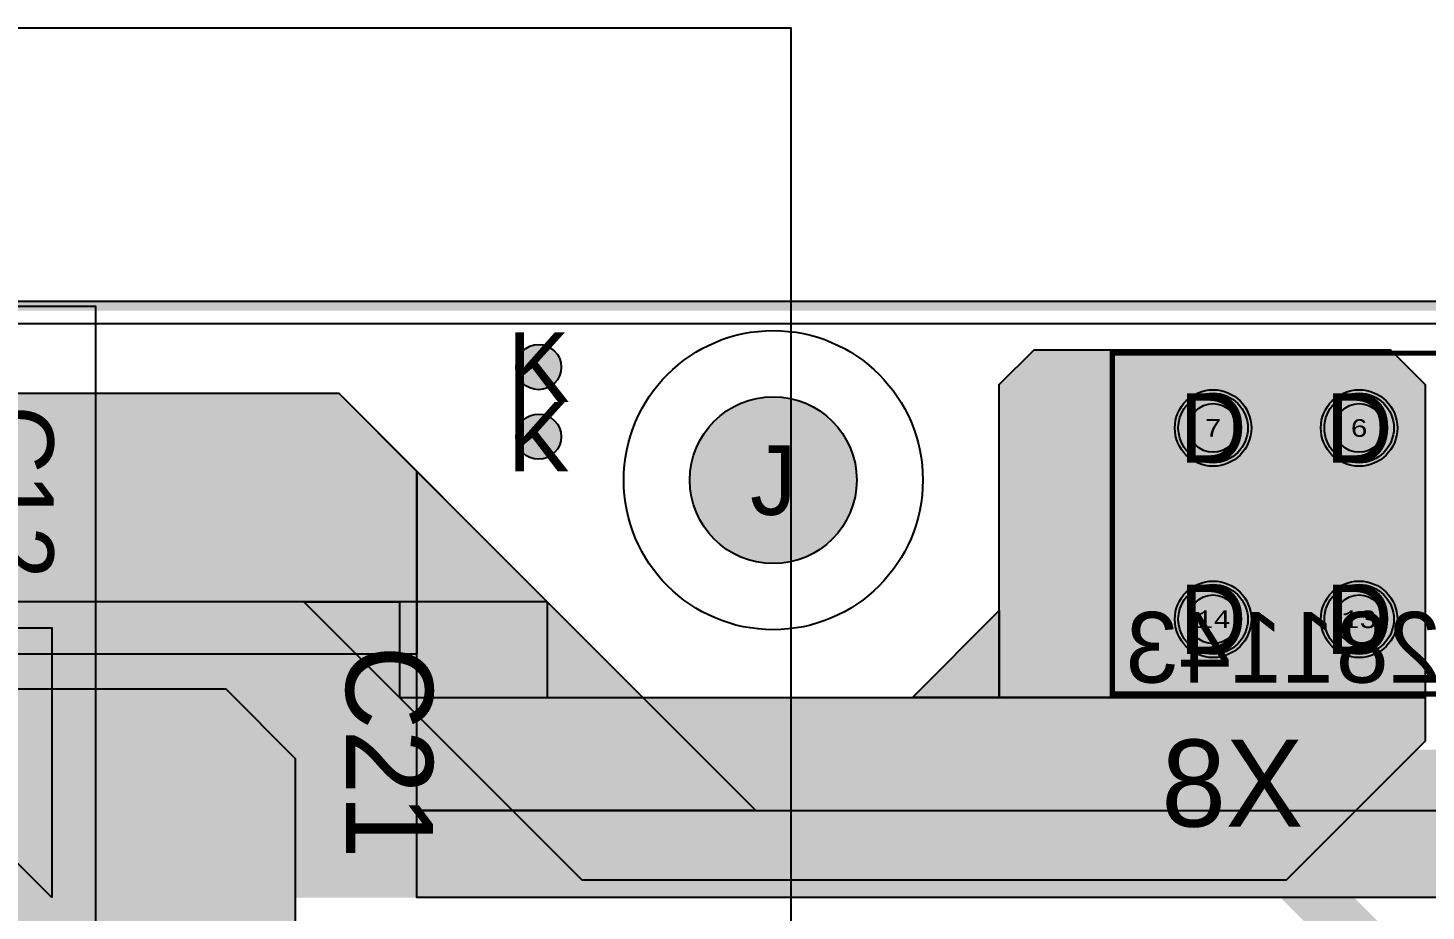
# Model space of a CAD drawing. Extents: x -2 to 260, y -54 to 137.
# Drawn here: x 183.56 to 223.78, y 102.61 to 128 of the extents above; entities that cross this region are included whole.
import ezdxf
from ezdxf.enums import TextEntityAlignment as Align

# ---------------------------------------------------------------- set-up
doc = ezdxf.new("R2010")
doc.units = 0
doc.header["$MEASUREMENT"] = 0
for name, color, linetype in [('ASSEMBLY_OUTLINES_BTM', 191, 'CONTINUOUS'), ('ASSEMBLY_OUTLINES_TOP', 102, 'CONTINUOUS'), ('ASSEMBLY_PART_NUMBERS_BTM', 191, 'CONTINUOUS'), ('BOARD_OUTLINE', 10, 'CONTINUOUS'), ('DRILL_DRAWING', 21, 'CONTINUOUS'), ('GENERATED_SILKSCREEN_BTM', 255, 'CONTINUOUS'), ('GENERATED_SILKSCREEN_TOP', 140, 'CONTINUOUS'), ('MANUFACTURING_OUTLINES', 10, 'CONTINUOUS'), ('MOUNTING_HOLE_PADS_LAYER14', 150, 'CONTINUOUS'), ('MOUNTING_HOLE_PADS_LAYER15', 230, 'CONTINUOUS'), ('MOUNTING_HOLES_LAYER_BOT17', 42, 'CONTINUOUS'), ('MOUNTING_HOLES_LAYER_TOP', 42, 'CONTINUOUS'), ('PART_HOLES_LAYER_BOTTOM', 30, 'CONTINUOUS'), ('PART_HOLES_LAYER_TOP', 30, 'CONTINUOUS'), ('PART_PADS_LAYER_BOTTOM', 230, 'CONTINUOUS'), ('PART_PADS_LAYER_TOP', 150, 'CONTINUOUS'), ('PIN_NUMBERS_BTM', 8, 'CONTINUOUS'), ('PIN_NUMBERS_TOP', 8, 'CONTINUOUS'), ('PLACEMENT_OUTLINES_BTM', 222, 'CONTINUOUS'), ('PLANE_DATA_LAYER_BOTTOM', 230, 'CONTINUOUS'), ('PLANE_DATA_LAYER_TOP', 150, 'CONTINUOUS'), ('PLANE_SHAPES_LAYER_BOTTOM', 230, 'CONTINUOUS'), ('PLANE_SHAPES_LAYER_TOP', 150, 'CONTINUOUS'), ('ROUTE_BORDER', 151, 'CONTINUOUS'), ('SILKSCREEN_OUTLINES_BTM', 211, 'CONTINUOUS'), ('SILKSCREEN_REF_DES_BTM', 211, 'CONTINUOUS'), ('SILKSCREEN_REF_DES_TOP', 150, 'CONTINUOUS'), ('SOLDERMASK_PADS_BTM', 102, 'CONTINUOUS'), ('SOLDERMASK_PADS_TOP', 102, 'CONTINUOUS'), ('TRACES_LAYER_BOTTOM', 230, 'CONTINUOUS'), ('TRACES_LAYER_TOP', 150, 'CONTINUOUS')]:
    doc.layers.add(name, color=color, linetype=linetype)
doc.styles.add('COURIER_NEW', font='COUR.TTF')
doc.styles.add('VERIBEST_GERBER_0', font='txt')

msp = doc.modelspace()

# ---------------------------------------------------------------- hatches: boundary and pattern name
at = {"layer": 'MOUNTING_HOLES_LAYER_BOT17'}
h = msp.add_hatch(color=256, dxfattribs=at)
edge = h.paths.add_edge_path()
edge.add_arc((198.25, 118.25), 0.65, 0, 360)
h = msp.add_hatch(color=256, dxfattribs=at)
edge = h.paths.add_edge_path()
edge.add_arc((205, 115), 2.4, 0, 360)
h = msp.add_hatch(color=256, dxfattribs=at)
edge = h.paths.add_edge_path()
edge.add_arc((198.25, 116.25), 0.65, 0, 360)
at = {"layer": 'MOUNTING_HOLES_LAYER_TOP'}
h = msp.add_hatch(color=256, dxfattribs=at)
edge = h.paths.add_edge_path()
edge.add_arc((198.25, 118.25), 0.65, 0, 360)
h = msp.add_hatch(color=256, dxfattribs=at)
edge = h.paths.add_edge_path()
edge.add_arc((205, 115), 2.4, 0, 360)
h = msp.add_hatch(color=256, dxfattribs=at)
edge = h.paths.add_edge_path()
edge.add_arc((198.25, 116.25), 0.65, 0, 360)
at = {"layer": 'PART_HOLES_LAYER_BOTTOM'}
h = msp.add_hatch(color=256, dxfattribs=at)
edge = h.paths.add_edge_path()
edge.add_arc((217.65, 116.5), 0.7, 0, 360)
h = msp.add_hatch(color=256, dxfattribs=at)
edge = h.paths.add_edge_path()
edge.add_arc((221.85, 116.5), 0.7, 0, 360)
h = msp.add_hatch(color=256, dxfattribs=at)
edge = h.paths.add_edge_path()
edge.add_arc((217.65, 111), 0.7, 0, 360)
h = msp.add_hatch(color=256, dxfattribs=at)
edge = h.paths.add_edge_path()
edge.add_arc((221.85, 111), 0.7, 0, 360)
at = {"layer": 'PART_HOLES_LAYER_TOP'}
h = msp.add_hatch(color=256, dxfattribs=at)
edge = h.paths.add_edge_path()
edge.add_arc((217.65, 116.5), 0.7, 0, 360)
h = msp.add_hatch(color=256, dxfattribs=at)
edge = h.paths.add_edge_path()
edge.add_arc((221.85, 116.5), 0.7, 0, 360)
h = msp.add_hatch(color=256, dxfattribs=at)
edge = h.paths.add_edge_path()
edge.add_arc((217.65, 111), 0.7, 0, 360)
h = msp.add_hatch(color=256, dxfattribs=at)
edge = h.paths.add_edge_path()
edge.add_arc((221.85, 111), 0.7, 0, 360)
at = {"layer": 'PLANE_DATA_LAYER_BOTTOM'}
h = msp.add_hatch(color=256, dxfattribs=at)
h.paths.add_polyline_path([(223.75, 117.718438), (223.749998, 107.53156), (223.749998, 107.531559, -0.198909956), (223.72768, 107.477678), (219.772322, 103.52232, -0.198913366), (219.71844, 103.500002), (199.53156, 103.500002, -0.198913366), (199.477678, 103.52232), (191.500002, 111.499998, 0.207684346), (191.499996, 111.5), (156.250004, 111.5, 0.207684346), (156.249998, 111.499998), (151.772321, 107.022318, -0.198913366), (151.718439, 107), (140.531562, 107, -0.198913366), (140.47768, 107.022318), (136.000002, 111.499998, 0.207684346), (135.999996, 111.5), (120.500004, 111.5, 0.207684346), (120.499998, 111.499998), (114.272321, 105.272318, -0.198913366), (114.218439, 105.25), (101.531562, 105.25, -0.198913366), (101.47768, 105.272318), (95.250002, 111.499998, 0.207684346), (95.249996, 111.5), (80.500004, 111.5, 0.207684346), (80.499998, 111.499998), (75.772321, 106.772318, -0.198913366), (75.718439, 106.75), (64.531562, 106.75, -0.198913366), (64.47768, 106.772318), (59.750002, 111.499998, 0.207684346), (59.749996, 111.5), (19.250004, 111.5, 0.207684346), (19.249998, 111.499998), (10.500002, 102.750002), (10.5, 102.749996), (10.5, 33.000004), (10.500003, 32.999999), (15.749998, 27.750002, 0.207684346), (15.750004, 27.75), (78.46844, 27.749998, -0.198913366), (78.522322, 27.72768), (82.72768, 23.522322, -0.198909956), (82.749998, 23.468441), (82.749998, 23.46844), (82.75, 12.5762, -0.414213562), (82.6738, 12.5), (79.5762, 12.5, -0.414213562), (79.5, 12.5762), (79.5, 17.499996), (79.499997, 17.500001), (76.000002, 20.999998, 0.207684346), (75.999996, 21), (10.53156, 21.000002, -0.198913366), (10.477678, 21.02232), (4.52232, 26.977678, -0.198909956), (4.500002, 27.031559), (4.500002, 103.718441, -0.198909956), (4.52232, 103.772322), (18.227678, 117.47768, -0.198913366), (18.28156, 117.499998), (59.71844, 117.499998, -0.198913366), (59.772322, 117.47768), (66.999998, 110.250002, 0.207684346), (67.000004, 110.25), (73.249996, 110.25, 0.207684346), (73.250002, 110.250002), (80.477678, 117.47768, -0.198913366), (80.53156, 117.499998), (95.46844, 117.499998, -0.198913366), (95.522322, 117.47768), (104.249998, 108.750002, 0.207684346), (104.250004, 108.75), (111.499996, 108.75, 0.207684346), (111.500002, 108.750002), (120.227678, 117.47768, -0.198913366), (120.28156, 117.499998), (135.71844, 117.499998, -0.198913366), (135.772322, 117.47768), (142.999998, 110.250002, 0.207684346), (143.000004, 110.25), (149.249996, 110.25, 0.207684346), (149.250002, 110.250002), (156.477678, 117.47768, -0.198913366), (156.53156, 117.499998), (192.46844, 117.499998, -0.198913366), (192.522322, 117.47768), (201.249998, 108.750002, 0.207684346), (201.250004, 108.75), (208.999996, 108.75, 0.207684346), (209.000002, 108.750002), (211.499998, 111.249998), (211.5, 111.250004), (211.500002, 117.71844), (211.500002, 117.718441, -0.198909956), (211.52232, 117.772322), (212.477678, 118.72768, -0.198913366), (212.53156, 118.749998), (222.71844, 118.749998, -0.198913366), (222.772322, 118.72768), (223.727682, 117.77232, -0.198909956), (223.75, 117.718439)], flags=0)
h.paths.add_polyline_path([(81.82, 12.84, 0.414213562), (82.52, 13.54), (82.52, 14.84, 0.414213562), (81.82, 15.54), (80.52, 15.54, 0.414213562), (79.82, 14.84), (79.82, 13.54, 0.414213562), (80.52, 12.84)], flags=0)
h.paths.add_polyline_path([(81.82, 16.65, 0.414213562), (82.52, 17.35), (82.52, 18.65, 0.414213562), (81.82, 19.35), (80.52, 19.35, 0.414213562), (79.82, 18.65), (79.82, 17.35, 0.414213562), (80.52, 16.65)], flags=0)
h.paths.add_polyline_path([(81.82, 20.46, 0.414213562), (82.52, 21.16), (82.52, 22.46, 0.414213562), (81.82, 23.16), (80.52, 23.16, 0.414213562), (79.82, 22.46), (79.82, 21.16, 0.414213562), (80.52, 20.46)], flags=0)
h.paths.add_polyline_path([(216.15, 111, -1), (219.15, 111, -1)], flags=0)
h.paths.add_polyline_path([(216.15, 116.5, -1), (219.15, 116.5, -1)], flags=0)
h.paths.add_polyline_path([(220.35, 111, -1), (223.35, 111, -1)], flags=0)
h.paths.add_polyline_path([(220.35, 116.5, -1), (223.35, 116.5, -1)], flags=0)
for points in [[(217.65, 116.5), (217.65, 118.0762)], [(221.85, 116.5), (220.735458, 117.614542)], [(221.85, 116.5), (222.964542, 117.614542)], [(217.65, 116.5), (216.0738, 116.5)], [(217.65, 116.5), (217.65, 114.9238)], [(217.65, 116.5), (219.2262, 116.5)], [(221.85, 116.5), (220.735458, 115.385458)], [(221.85, 116.5), (222.964542, 115.385458)], [(217.65, 111), (217.65, 112.5762)], [(221.85, 111), (220.735458, 112.114542)], [(221.85, 111), (222.964542, 112.114542)], [(217.65, 111), (216.0738, 111)], [(217.65, 111), (217.65, 109.4238)], [(217.65, 111), (219.2262, 111)], [(221.85, 111), (220.735458, 109.885458)], [(221.85, 111), (222.964542, 109.885458)]]:
    msp.add_hatch(color=256, dxfattribs=at).paths.add_polyline_path(points, is_closed=False, flags=0)
h = msp.add_hatch(color=256, dxfattribs=at)
h.paths.add_polyline_path([(191.25, 106.968438), (191.249998, 96.03156), (191.249998, 96.031559, -0.198909956), (191.22768, 95.977678), (190.022322, 94.77232, -0.198913366), (189.96844, 94.750002), (177.031562, 94.75, -0.198913366), (176.97768, 94.772318), (171.000002, 100.749998, 0.207684346), (170.999996, 100.75), (166.9262, 100.75, -0.414213562), (166.85, 100.8262), (166.85, 102, 0.414213562), (166.15, 102.7), (163.85, 102.7, 0.414213562), (163.15, 102), (163.15, 100.8262, -0.414213562), (163.0738, 100.75), (159.250004, 100.75, 0.207684346), (159.249998, 100.749998), (153.772321, 95.272318, -0.198913366), (153.718439, 95.25), (139.031562, 95.25, -0.198913366), (138.97768, 95.272318), (133.500002, 100.749998, 0.207684346), (133.499996, 100.75), (128.893236, 100.75, -0.414213562), (128.817036, 100.8262), (128.817036, 100.826201, -0.073248693), (128.820272, 100.848171, 0.073250446), (128.85, 101.05), (128.85, 102.25, 0.414213562), (128.15, 102.95), (127.916493, 102.95, -0.803254448), (127.884402, 103.095313, 4.528129598), (126.115598, 103.095313, -0.803254448), (126.083507, 102.95), (125.85, 102.95, 0.414213562), (125.15, 102.25), (125.15, 101.05, 0.073250446), (125.179728, 100.848171, -0.073248693), (125.182964, 100.826201), (125.182964, 100.8262, -0.414213562), (125.106764, 100.75), (121.750004, 100.75, 0.207684346), (121.749998, 100.749998), (115.772321, 94.772318, -0.198913366), (115.718439, 94.75), (99.781562, 94.75, -0.198913366), (99.72768, 94.772318), (93.750002, 100.749998, 0.207684346), (93.749996, 100.75), (90.9262, 100.75, -0.414213562), (90.85, 100.8262), (90.85, 102, 0.414213562), (90.15, 102.7), (87.85, 102.7, 0.414213562), (87.15, 102), (87.15, 100.8262, -0.414213562), (87.0738, 100.75), (83.500004, 100.75, 0.207684346), (83.499998, 100.749998), (77.522321, 94.772318, -0.198913366), (77.468439, 94.75), (61.031562, 94.75, -0.198913366), (60.97768, 94.772318), (55.000002, 100.749998, 0.207684346), (54.999996, 100.75), (52.893236, 100.75, -0.414213562), (52.817036, 100.8262), (52.817036, 100.826201, -0.073248693), (52.820272, 100.848171, 0.073250446), (52.85, 101.05), (52.85, 102.25, 0.414213562), (52.15, 102.95), (51.916493, 102.95, -0.803254448), (51.884402, 103.095313, 4.528129598), (50.115598, 103.095313, -0.803254448), (50.083507, 102.95), (49.85, 102.95, 0.414213562), (49.15, 102.25), (49.15, 101.05, 0.073250446), (49.179728, 100.848171, -0.073248693), (49.182964, 100.826201), (49.182964, 100.8262, -0.414213562), (49.106764, 100.75), (46.500004, 100.75, 0.207684346), (46.499998, 100.749998), (39.250002, 93.500002), (39.25, 93.499996), (39.250003, 86.190265), (39.250003, 86.190264, -0.535776083), (39.144366, 86.11998, 1.502987551), (39.144365, 75.88002, -0.535776083), (39.250002, 75.809736), (39.250002, 75.809735), (39.25, 69.000004), (39.250003, 68.999999), (46.999998, 61.250002, 0.207684346), (47.000004, 61.25), (49.0738, 61.25, -0.414213562), (49.15, 61.1738), (49.15, 60, 0.414213562), (49.85, 59.3), (52.15, 59.3, 0.414213562), (52.85, 60), (52.85, 61.173799, -0.414213562), (52.9262, 61.249999), (64.449099, 61.249998), (64.96844, 61.249998, -0.198913366), (65.022322, 61.22768), (79.22768, 47.022322, -0.198909956), (79.249998, 46.968441), (79.249998, 46.96844), (79.25, 32.8262, -0.414213562), (79.1738, 32.75), (16.78156, 32.750002, -0.198913366), (16.727678, 32.77232), (14.02232, 35.477678, -0.198909956), (14.000002, 35.531559), (14.000002, 100.71844, -0.198909956), (14.02232, 100.772321), (22.227678, 108.97768, -0.198913366), (22.28156, 108.999998), (58.71844, 108.999998, -0.198913366), (58.772322, 108.97768), (63.499998, 104.250002, 0.207684346), (63.500004, 104.25), (76.249996, 104.25, 0.207684346), (76.250002, 104.250002), (80.977679, 108.977682, -0.198913366), (81.031561, 109), (94.718438, 109, -0.198913366), (94.77232, 108.977682), (100.499998, 103.250002, 0.207684346), (100.500004, 103.25), (115.499996, 103.25, 0.207684346), (115.500002, 103.250002), (121.227679, 108.977682, -0.198913366), (121.281561, 109), (135.968438, 109, -0.198913366), (136.02232, 108.977682), (139.999998, 105.000002, 0.207684346), (140.000004, 105), (152.249996, 105, 0.207684346), (152.250002, 105.000002), (156.227679, 108.977682, -0.198913366), (156.281561, 109), (162.9, 109), (189.21844, 108.999998, -0.198913366), (189.272322, 108.97768), (191.227682, 107.02232, -0.198909956), (191.25, 106.968439)], flags=0)
h.paths.add_polyline_path([(30, 40, -1), (41, 40, -1)], flags=0)
h.paths.add_polyline_path([(48.9, 57, -1), (53.1, 57, -1)], flags=0)
h.paths.add_polyline_path([(64.449099, 48, -1), (75.550901, 48, -1)], flags=0)
h.paths.add_polyline_path([(86.9, 105, -1), (91.1, 105, -1)], flags=0)
h.paths.add_polyline_path([(162.9, 105, -1), (167.1, 105, -1)], flags=0)
at = {"layer": 'PLANE_DATA_LAYER_TOP'}
h = msp.add_hatch(color=256, dxfattribs=at)
h.paths.add_polyline_path([(236.500002, 105.531564, -0.198909956), (236.477684, 105.477683), (234.022322, 103.02232, -0.198913366), (233.96844, 103.000002), (184.281562, 103, -0.198913366), (184.22768, 103.022318), (177.250002, 109.999998, 0.207684346), (177.249996, 110), (161.750004, 110, 0.207684346), (161.749998, 109.999998), (156.272321, 104.522318, -0.198913366), (156.218439, 104.5), (136.531562, 104.5, -0.198913366), (136.47768, 104.522318), (131.000002, 109.999998, 0.207684346), (130.999996, 110), (124.000004, 110, 0.207684346), (123.999998, 109.999998), (118.522321, 104.522318, -0.198913366), (118.468439, 104.5), (98.781562, 104.5, -0.198913366), (98.72768, 104.522318), (93.250002, 109.999998, 0.207684346), (93.249996, 110), (86.000004, 110, 0.207684346), (85.999998, 109.999998), (80.522321, 104.522318, -0.198913366), (80.468439, 104.5), (60.781562, 104.5, -0.198913366), (60.72768, 104.522318), (54.250002, 110.999998, 0.207684346), (54.249996, 111), (28.000004, 111, 0.207684346), (27.999998, 110.999998), (19.000002, 102.000002), (19, 101.999996), (19, 43.500004), (19.000003, 43.499999), (27.749998, 34.750002, 0.207684346), (27.750004, 34.75), (81.96844, 34.749998, -0.198913366), (82.022322, 34.72768), (87.97768, 28.772322, -0.198909956), (87.999998, 28.718441), (87.999998, 28.71844), (88, 12.5762, -0.414213562), (87.9238, 12.5), (84.5762, 12.5, -0.414213562), (84.5, 12.5762), (84.5, 25.999996), (84.499997, 26.000001), (81.750002, 28.749998, 0.207684346), (81.749996, 28.75), (17.28156, 28.750002, -0.198913366), (17.227678, 28.77232), (11.27232, 34.727678, -0.198909956), (11.250002, 34.781559), (11.250002, 109.718441, -0.198909956), (11.27232, 109.772322), (18.977679, 117.477682, -0.198913366), (19.031561, 117.5), (60.46844, 117.499998, -0.198913366), (60.522322, 117.47768), (67.999998, 110.000002, 0.207684346), (68.000004, 110), (72.499996, 110, 0.207684346), (72.500002, 110.000002), (79.977678, 117.47768, -0.198913366), (80.03156, 117.499998), (96.21844, 117.499998, -0.198913366), (96.272322, 117.47768), (105.249998, 108.500002, 0.207684346), (105.250004, 108.5), (111.499996, 108.5, 0.207684346), (111.500002, 108.500002), (120.477678, 117.47768, -0.198913366), (120.53156, 117.499998), (135.71844, 117.499998, -0.198913366), (135.772322, 117.47768), (143.249998, 110.000002, 0.207684346), (143.250004, 110), (148.749996, 110, 0.207684346), (148.750002, 110.000002), (156.227678, 117.47768, -0.198913366), (156.28156, 117.499998), (192.46844, 117.499998, -0.198913366), (192.522322, 117.47768), (202.749998, 107.250002, 0.207684346), (202.750004, 107.25), (226.999996, 107.25, 0.207684346), (227.000002, 107.250002), (228.499998, 108.749998), (228.5, 108.750004), (228.500002, 117.71844), (228.500002, 117.718441, -0.198909956), (228.52232, 117.772322), (229.477678, 118.72768, -0.198913366), (229.53156, 118.749998), (235.46844, 118.749998, -0.198913366), (235.522322, 118.72768), (236.47768, 117.772322, -0.198909956), (236.499998, 117.718441), (236.499998, 117.71844), (236.500002, 105.531565)], flags=0)
h.paths.add_polyline_path([(84.9, 14.19, -1), (87.6, 14.19, -1)], flags=0)
h.paths.add_polyline_path([(84.9, 18, -1), (87.6, 18, -1)], flags=0)
h.paths.add_polyline_path([(84.9, 21.81, -1), (87.6, 21.81, -1)], flags=0)
h.paths.add_polyline_path([(228.75, 111, -1), (231.75, 111, -1)], flags=0)
h.paths.add_polyline_path([(228.75, 116.5, -1), (231.75, 116.5, -1)], flags=0)
h.paths.add_polyline_path([(232.95, 111, -1), (235.95, 111, -1)], flags=0)
h.paths.add_polyline_path([(232.95, 116.5, -1), (235.95, 116.5, -1)], flags=0)
at = {"layer": 'PLANE_SHAPES_LAYER_BOTTOM'}
for points in [[(223.75, 108.75), (211.5, 108.75), (211.5, 117.75), (212.5, 118.75), (222.75, 118.75), (223.75, 117.75)], [(198.5, 111.5), (151.75, 111.5), (151.75, 112.75), (156.5, 117.5), (192.5, 117.5)], [(194.25, 108.75), (191.5, 111.5), (194.25, 111.5)], [(201.25, 108.75), (198.5, 111.5), (198.5, 108.75)], [(209, 108.75), (211.5, 111.25), (211.5, 108.75)], [(191.25, 100.75), (14, 100.75), (22.25, 109), (58.75, 109), (59.75, 108), (59.75, 104.25), (81, 104.25), (81, 109), (94.75, 109), (94.75, 103.25), (121.25, 103.25), (121.25, 109), (136, 109), (136, 105), (156.25, 105), (156.25, 109), (189.25, 109), (191.25, 107)], [(223.75, 107.5), (219.75, 103.5), (199.5, 103.5), (194.25, 108.75), (223.75, 108.75)]]:
    msp.add_hatch(color=256, dxfattribs=at).paths.add_polyline_path(points, flags=0)
at = {"layer": 'PLANE_SHAPES_LAYER_TOP'}
for points in [[(194.75, 110), (151.75, 110), (151.75, 113), (156.25, 117.5), (192.5, 117.5), (194.75, 115.25)], [(194.75, 115.25), (204.5, 105.5), (194.75, 105.5)], [(184.25, 103), (176.5, 110.75), (184.25, 110.75)], [(236.5, 105.5), (234, 103), (194.75, 103), (194.75, 105.5)]]:
    msp.add_hatch(color=256, dxfattribs=at).paths.add_polyline_path(points, flags=0)

# ---------------------------------------------------------------- linework, layer by layer
at = {"layer": 'ASSEMBLY_OUTLINES_BTM'}
msp.add_lwpolyline([(214.75, 108.85), (214.75, 118.65), (245.75, 118.65), (245.75, 108.85)], close=True, dxfattribs=at)
at = {"layer": 'ASSEMBLY_OUTLINES_TOP'}
for points in [[(30.5, -7), (30.5, 128), (205.5, 128), (205.5, -7)], [(30.5, 42), (30.5, 120), (185.5, 120), (185.5, 42)]]:
    msp.add_lwpolyline(points, close=True, dxfattribs=at)
at = {"layer": 'BOARD_OUTLINE', "const_width": 0.25}
msp.add_lwpolyline([(0, 1.5), (0, 118.5, -0.414213562), (1.5, 120), (258.5, 120, -0.414213562), (260, 118.5), (260, 1.5, -0.414213562), (258.5, 0), (1.5, 0, -0.414213562)], format="xyb", close=True, dxfattribs=at)
at = {"layer": 'GENERATED_SILKSCREEN_BTM', "const_width": 0.15}
msp.add_lwpolyline([(214.75, 108.85), (214.75, 118.65), (245.75, 118.65), (245.75, 108.85)], close=True, dxfattribs=at)
at = {"layer": 'GENERATED_SILKSCREEN_BTM', "const_width": 0.25}
for points in [[(215.87375, 106.575), (215.95375, 106.335), (215.87375, 106.095), (215.87375, 106.0875), (215.87125, 106.0775), (215.87125, 105.305), (215.87125, 105.2975), (215.87375, 105.29), (215.87625, 105.28), (215.88625, 105.27), (216.13625, 105.0125), (216.14875, 105.0025), (216.16125, 105), (216.17125, 104.9975), (217.08875, 104.9975), (217.09625, 104.9975), (217.10375, 105), (217.11375, 105.0025), (217.12375, 105.0125), (217.37375, 105.27), (217.38625, 105.28), (217.38875, 105.29), (217.38875, 105.305), (217.38875, 106.0775), (217.38875, 106.0875), (217.38875, 106.0925), (217.38625, 106.095), (217.30625, 106.335), (217.38625, 106.575), (217.38875, 106.5775), (217.38875, 106.5925), (217.38875, 107.1925), (217.38875, 107.2025), (217.38625, 107.215), (217.37375, 107.2275), (217.12375, 107.485), (217.11375, 107.4925), (217.10375, 107.495), (217.09625, 107.4975), (217.08875, 107.4975), (216.17125, 107.4975), (216.16125, 107.495), (216.14875, 107.4925), (216.13625, 107.485), (215.88625, 107.2275), (215.87625, 107.2125), (215.87375, 107.2025), (215.87125, 107.1925), (215.87125, 106.5925), (215.87125, 106.5825), (215.87375, 106.5775), (215.87375, 106.575)], [(217.28875, 107.165), (217.28875, 106.5975), (217.22125, 106.3825), (216.04375, 106.3825), (215.97125, 106.5975), (215.97125, 107.165), (216.19375, 107.395), (217.06375, 107.395), (217.28875, 107.165)], [(218.21875, 105.02), (219.02125, 106.1575), (219.82375, 105.02), (219.83125, 105.01), (219.83875, 105.005), (219.84625, 105.0025), (219.85375, 105.0025), (219.87125, 105.0075), (219.88625, 105.015), (219.89875, 105.0275), (219.90875, 105.0425), (219.91125, 105.0625), (219.90375, 105.08), (219.08625, 106.2475), (219.90375, 107.415), (219.91125, 107.4325), (219.91125, 107.45), (219.90125, 107.4675), (219.88875, 107.48), (219.87125, 107.4875), (219.85375, 107.4925), (219.83875, 107.49), (219.82375, 107.4775), (219.02125, 106.3375), (218.21875, 107.4775), (218.20625, 107.49), (218.19125, 107.4925), (218.17375, 107.4875), (218.15625, 107.48), (218.14125, 107.4675), (218.13375, 107.45), (218.13125, 107.4325), (218.13625, 107.415), (218.96125, 106.2475), (218.13625, 105.08), (218.13125, 105.06), (218.13375, 105.0425), (218.14125, 105.025), (218.15625, 105.0125), (218.17375, 105.0025), (218.18875, 105), (218.20625, 105.005), (218.21875, 105.02)], [(217.28875, 106.0675), (217.28875, 105.3275), (217.06375, 105.1), (216.19375, 105.1), (215.97125, 105.3275), (215.97125, 106.0675), (216.04375, 106.2825), (217.22125, 106.2825), (217.28875, 106.0675)]]:
    msp.add_lwpolyline(points, dxfattribs=at)
at = {"layer": 'GENERATED_SILKSCREEN_TOP'}
for points, const_width in [([(182.595152, 116.87568), (183.989104, 116.87568), (183.999264, 116.873648), (184.007392, 116.869584), (184.013488, 116.86552), (184.01552, 116.863488), (184.021616, 116.857392), (184.3, 116.516016), (184.302032, 116.50992), (184.304064, 116.503824), (184.306096, 116.501792), (184.308128, 116.493664), (184.308128, 115.80888), (184.306096, 115.79872), (184.304064, 115.794656), (184.302032, 115.78856), (184.3, 115.782464), (184.021616, 115.439056), (184.011456, 115.430928), (183.9952, 115.426864), (183.98504, 115.428896), (183.97488, 115.43296), (183.96472, 115.439056), (183.956592, 115.449216), (183.950496, 115.459376), (183.948464, 115.469536), (183.948464, 115.479696), (183.95456, 115.487824), (184.224816, 115.823104), (184.224816, 116.47944), (183.968784, 116.792368), (182.615472, 116.792368)], 0.254), ([(182.35944, 114.232048), (184.267488, 114.232048), (184.281712, 114.23408), (184.291872, 114.240176), (184.297968, 114.250336), (184.3, 114.26456), (184.302032, 114.27472), (184.302032, 114.28488), (184.297968, 114.293008), (184.28984, 114.301136), (183.733072, 114.697376), (183.718848, 114.703472), (183.706656, 114.703472), (183.692432, 114.697376), (183.682272, 114.687216), (183.674144, 114.675024), (183.67008, 114.6608), (183.674144, 114.646576), (183.684304, 114.636416), (184.139472, 114.311296), (182.35944, 114.311296)], 0.254), ([(184.3, 112.015136), (184.021616, 111.67376), (184.011456, 111.667664), (184.003328, 111.665632), (183.997232, 111.661568), (183.989104, 111.659536), (183.71072, 111.659536), (183.704624, 111.661568), (183.6904, 111.665632), (183.68024, 111.667664), (183.676176, 111.67376), (182.576864, 113.027072)], 0.254), ([(182.629696, 113.092096), (183.73104, 111.740816), (183.968784, 111.740816), (184.224816, 112.057808), (184.224816, 112.714144), (183.95456, 113.04536), (183.950496, 113.059584), (183.952528, 113.071776), (183.958624, 113.086), (183.970816, 113.094128), (183.98504, 113.102256), (183.999264, 113.104288), (184.011456, 113.102256), (184.021616, 113.092096), (184.3, 112.75072), (184.302032, 112.742592), (184.304064, 112.736496), (184.306096, 112.734464), (184.308128, 112.726336), (184.308128, 112.041552), (184.306096, 112.033424), (184.306096, 112.031392), (184.304064, 112.02936), (184.302032, 112.023264), (184.3, 112.015136)], 0.254), ([(192.73, 109.47), (193.0725, 109.89), (193.08, 109.9025), (193.09, 109.905), (193.1, 109.91), (193.1125, 109.9125), (194.8275, 109.9125), (194.84, 109.91), (194.85, 109.905), (194.8575, 109.9), (194.86, 109.8975), (194.8675, 109.89), (195.21, 109.47), (195.2125, 109.4625), (195.215, 109.455), (195.2175, 109.4525), (195.22, 109.4425), (195.22, 108.6), (195.2175, 108.5875), (195.215, 108.5825), (195.2125, 108.575), (195.21, 108.5675), (194.8675, 108.145), (194.855, 108.135), (194.835, 108.13), (194.8225, 108.1325), (194.81, 108.1375), (194.7975, 108.145), (194.7875, 108.1575), (194.78, 108.17), (194.7775, 108.1825), (194.7775, 108.195), (194.785, 108.205), (195.1175, 108.6175), (195.1175, 109.425), (194.8025, 109.81), (193.1375, 109.81), (192.8225, 109.425), (192.8225, 108.6175), (193.155, 108.205), (193.1625, 108.195), (193.1625, 108.1825), (193.16, 108.17), (193.1525, 108.1575), (193.1425, 108.145), (193.13, 108.1375), (193.1175, 108.1325), (193.1, 108.13), (193.085, 108.135), (193.0725, 108.145), (192.73, 108.5675), (192.725, 108.5775), (192.7225, 108.58), (192.7225, 108.5875), (192.7225, 108.59), (192.72, 108.5925), (192.72, 108.6), (192.72, 109.4425), (192.7225, 109.4525), (192.725, 109.4625), (192.73, 109.47)], 0.25), ([(195.21, 106.2075), (194.8675, 105.7875), (194.855, 105.78), (194.845, 105.7775), (194.8375, 105.7725), (194.8275, 105.77), (194.485, 105.77), (194.4775, 105.7725), (194.46, 105.7775), (194.4475, 105.78), (194.4425, 105.7875), (193.09, 107.4525), (192.8225, 107.4525), (192.8225, 105.82), (192.8175, 105.8025), (192.8075, 105.7875), (192.79, 105.78), (192.77, 105.7775), (192.7525, 105.78), (192.735, 105.7875), (192.725, 105.8025), (192.72, 105.82), (192.72, 107.505), (192.725, 107.525), (192.7375, 107.5375), (192.7525, 107.55), (192.77, 107.555), (193.1125, 107.555), (193.12, 107.5525), (193.1375, 107.5475), (193.145, 107.5425), (193.15, 107.5375), (193.155, 107.5325), (194.51, 105.87), (194.8025, 105.87), (195.1175, 106.26), (195.1175, 107.0675), (194.785, 107.475), (194.78, 107.4925), (194.7825, 107.5075), (194.79, 107.525), (194.805, 107.535), (194.8225, 107.545), (194.84, 107.5475), (194.855, 107.545), (194.8675, 107.5325), (195.21, 107.1125), (195.2125, 107.1025), (195.215, 107.095), (195.2175, 107.0925), (195.22, 107.0825), (195.22, 106.24), (195.2175, 106.23), (195.2175, 106.2275), (195.215, 106.225), (195.2125, 106.2175), (195.21, 106.2075)], 0.25), ([(192.8225, 104.8325), (192.82, 104.8525), (192.8075, 104.8625), (192.79, 104.87), (192.77, 104.8725), (192.7525, 104.87), (192.735, 104.8625), (192.7225, 104.8525), (192.72, 104.8325), (192.72, 103.8575), (192.7225, 103.84), (192.735, 103.825), (192.7525, 103.8175), (192.77, 103.815), (192.79, 103.8175), (192.8075, 103.825), (192.82, 103.84), (192.8225, 103.8575), (192.8225, 104.2975), (195.17, 104.2975), (195.1875, 104.3), (195.2, 104.3075), (195.2075, 104.32), (195.21, 104.3375), (195.2125, 104.35), (195.2125, 104.3625), (195.2075, 104.3725), (195.1975, 104.3825), (194.5125, 104.87), (194.495, 104.8775), (194.48, 104.8775), (194.4625, 104.87), (194.45, 104.8575), (194.44, 104.8425), (194.435, 104.825), (194.44, 104.8075), (194.4525, 104.795), (195.0125, 104.395), (192.8225, 104.395), (192.8225, 104.8325)], 0.25)]:
    msp.add_lwpolyline(points, dxfattribs=dict(at, const_width=const_width))
at = {"layer": 'MANUFACTURING_OUTLINES'}
msp.add_lwpolyline([(260.150405, 1.5, -0.414213562), (258.5, -0.150405), (1.5, -0.150405, -0.414213562), (-0.150405, 1.5), (-0.150405, 118.5, -0.414213562), (1.5, 120.150405), (258.5, 120.150405, -0.414213562), (260.150405, 118.5)], format="xyb", close=True, dxfattribs=at)
at = {"layer": 'MOUNTING_HOLE_PADS_LAYER14'}
msp.add_circle((205, 115), 4.3, dxfattribs=at)
at = {"layer": 'MOUNTING_HOLE_PADS_LAYER15'}
msp.add_circle((205, 115), 4.3, dxfattribs=at)
at = {"layer": 'MOUNTING_HOLES_LAYER_BOT17'}
for centre, radius in [((198.25, 118.25), 0.65), ((205, 115), 2.4), ((198.25, 116.25), 0.65)]:
    msp.add_circle(centre, radius, dxfattribs=at)
at = {"layer": 'MOUNTING_HOLES_LAYER_TOP'}
for centre, radius in [((198.25, 118.25), 0.65), ((205, 115), 2.4), ((198.25, 116.25), 0.65)]:
    msp.add_circle(centre, radius, dxfattribs=at)
at = {"layer": 'PART_HOLES_LAYER_BOTTOM'}
for centre in [(217.65, 116.5), (221.85, 116.5), (217.65, 111), (221.85, 111)]:
    msp.add_circle(centre, 0.7, dxfattribs=at)
at = {"layer": 'PART_HOLES_LAYER_TOP'}
for centre in [(217.65, 116.5), (221.85, 116.5), (217.65, 111), (221.85, 111)]:
    msp.add_circle(centre, 0.7, dxfattribs=at)
at = {"layer": 'PART_PADS_LAYER_BOTTOM'}
for centre in [(217.65, 116.5), (221.85, 116.5), (217.65, 111), (221.85, 111)]:
    msp.add_circle(centre, 1, dxfattribs=at)
at = {"layer": 'PART_PADS_LAYER_TOP'}
for centre in [(217.65, 116.5), (221.85, 116.5), (217.65, 111), (221.85, 111)]:
    msp.add_circle(centre, 1, dxfattribs=at)
at = {"layer": 'PLACEMENT_OUTLINES_BTM'}
msp.add_lwpolyline([(214.75, 108.85), (214.75, 118.65), (245.75, 118.65), (245.75, 108.85)], close=True, dxfattribs=at)
at = {"layer": 'PLANE_DATA_LAYER_BOTTOM', "const_width": 0.75}
for points in [[(217.65, 116.5), (217.65, 118.0762)], [(221.85, 116.5), (220.735458, 117.614542)], [(221.85, 116.5), (222.964542, 117.614542)], [(217.65, 116.5), (216.0738, 116.5)], [(217.65, 116.5), (217.65, 114.9238)], [(217.65, 116.5), (219.2262, 116.5)], [(221.85, 116.5), (220.735458, 115.385458)], [(221.85, 116.5), (222.964542, 115.385458)], [(217.65, 111), (217.65, 112.5762)], [(221.85, 111), (220.735458, 112.114542)], [(221.85, 111), (222.964542, 112.114542)], [(217.65, 111), (216.0738, 111)], [(217.65, 111), (217.65, 109.4238)], [(217.65, 111), (219.2262, 111)], [(221.85, 111), (220.735458, 109.885458)], [(221.85, 111), (222.964542, 109.885458)]]:
    msp.add_lwpolyline(points, dxfattribs=at)
at = {"layer": 'PLANE_SHAPES_LAYER_BOTTOM'}
for points in [[(223.75, 108.75), (211.5, 108.75), (211.5, 117.75), (212.5, 118.75), (222.75, 118.75), (223.75, 117.75)], [(198.5, 111.5), (151.75, 111.5), (151.75, 112.75), (156.5, 117.5), (192.5, 117.5)], [(194.25, 108.75), (191.5, 111.5), (194.25, 111.5)], [(201.25, 108.75), (198.5, 111.5), (198.5, 108.75)], [(209, 108.75), (211.5, 111.25), (211.5, 108.75)], [(191.25, 100.75), (14, 100.75), (22.25, 109), (58.75, 109), (59.75, 108), (59.75, 104.25), (81, 104.25), (81, 109), (94.75, 109), (94.75, 103.25), (121.25, 103.25), (121.25, 109), (136, 109), (136, 105), (156.25, 105), (156.25, 109), (189.25, 109), (191.25, 107)], [(223.75, 107.5), (219.75, 103.5), (199.5, 103.5), (194.25, 108.75), (223.75, 108.75)]]:
    msp.add_lwpolyline(points, close=True, dxfattribs=at)
msp.add_solid([(194.25, 108.75), (198.5, 108.75), (194.25, 111.5), (198.5, 111.5)], dxfattribs=at)
at = {"layer": 'PLANE_SHAPES_LAYER_TOP'}
for points in [[(194.75, 110), (151.75, 110), (151.75, 113), (156.25, 117.5), (192.5, 117.5), (194.75, 115.25)], [(194.75, 115.25), (204.5, 105.5), (194.75, 105.5)], [(184.25, 103), (176.5, 110.75), (184.25, 110.75)], [(236.5, 105.5), (234, 103), (194.75, 103), (194.75, 105.5)]]:
    msp.add_lwpolyline(points, close=True, dxfattribs=at)
for points in [[(184.25, 103), (194.75, 103), (184.25, 110.75), (194.75, 110.75)], [(197.25, 104), (228.25, 104), (197.25, 107.25), (228.25, 107.25)]]:
    msp.add_solid(points, dxfattribs=at)
at = {"layer": 'ROUTE_BORDER'}
msp.add_lwpolyline([(0.635, 0.635), (0.635, 119.5), (259.5, 119.5), (259.5, 0.635)], close=True, dxfattribs=at)
at = {"layer": 'SILKSCREEN_OUTLINES_BTM'}
msp.add_lwpolyline([(214.75, 108.85), (214.75, 118.65), (245.75, 118.65), (245.75, 108.85)], close=True, dxfattribs=at)
at = {"layer": 'SOLDERMASK_PADS_BTM'}
for centre in [(217.65, 116.5), (221.85, 116.5), (217.65, 111), (221.85, 111)]:
    msp.add_circle(centre, 1.1, dxfattribs=at)
at = {"layer": 'SOLDERMASK_PADS_TOP'}
for centre in [(217.65, 116.5), (221.85, 116.5), (217.65, 111), (221.85, 111)]:
    msp.add_circle(centre, 1.1, dxfattribs=at)
at = {"layer": 'TRACES_LAYER_BOTTOM', "const_width": 1.5}
msp.add_lwpolyline([(222.1, 95.75), (222.1, 101.543155), (219.862162, 103.780993)], dxfattribs=at)
at = {"layer": 'TRACES_LAYER_TOP', "const_width": 1.5}
for points in [[(217.65, 111), (217.65, 116.5)], [(217.65, 116.5), (221.85, 116.5)], [(221.85, 111), (217.65, 111)]]:
    msp.add_lwpolyline(points, dxfattribs=at)

# ---------------------------------------------------------------- texts
at = {"layer": 'ASSEMBLY_PART_NUMBERS_BTM', "style": 'VERIBEST_GERBER_0', "text_generation_flag": 2}
msp.add_text('0039281143', height=2.032, dxfattribs=at).set_placement((230.25, 111.21), align=Align.TOP_LEFT)
at = {"layer": 'DRILL_DRAWING', "style": 'VERIBEST_GERBER_0'}
for s, p in [('K', (198.25, 118.25)), ('D', (217.65, 116.5)), ('D', (221.85, 116.5)), ('K', (198.25, 116.25)), ('J', (205, 115)), ('D', (217.65, 111)), ('D', (221.85, 111))]:
    msp.add_text(s, height=2, dxfattribs=at).set_placement(p, align=Align.MIDDLE_CENTER)
at = {"layer": 'PIN_NUMBERS_BTM', "style": 'COURIER_NEW'}
for s, p in [('7', (217.65, 116.5)), ('6', (221.85, 116.5)), ('14', (217.65, 111)), ('13', (221.85, 111))]:
    msp.add_text(s, height=0.508, dxfattribs=at).set_placement(p, align=Align.MIDDLE_CENTER)
at = {"layer": 'PIN_NUMBERS_TOP', "style": 'COURIER_NEW'}
for s, p in [('7', (217.65, 116.5)), ('6', (221.85, 116.5)), ('14', (217.65, 111)), ('13', (221.85, 111))]:
    msp.add_text(s, height=0.508, dxfattribs=at).set_placement(p, align=Align.MIDDLE_CENTER)
at = {"layer": 'SILKSCREEN_REF_DES_BTM', "style": 'VERIBEST_GERBER_0', "text_generation_flag": 2}
msp.add_text('X8', height=2.5, dxfattribs=at).set_placement((220.25, 107.54), align=Align.TOP_LEFT)
at = {"layer": 'SILKSCREEN_REF_DES_TOP', "style": 'VERIBEST_GERBER_0'}
for s, height, p in [('C12', 2.032, (184.3, 117.15)), ('C21', 2.5, (195.21, 110.25))]:
    msp.add_text(s, height=height, rotation=270, dxfattribs=at).set_placement(p, align=Align.TOP_LEFT)

doc.saveas('drawing.dxf')
